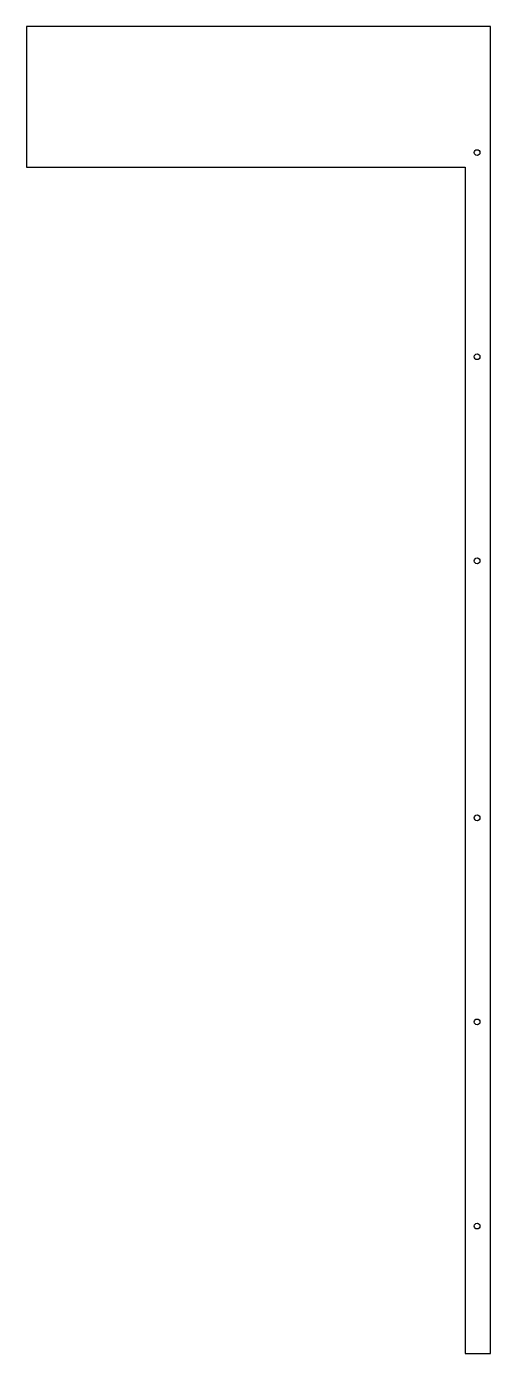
# Model space of a CAD drawing. Header units: millimetres. Extents: x 0 to 798, y 0 to 2284.
import ezdxf

# ---------------------------------------------------------------- set-up
doc = ezdxf.new("R2010")
doc.units = ezdxf.units.MM

msp = doc.modelspace()

# ---------------------------------------------------------------- linework, layer by layer
at = {"layer": 'CUT'}
for p, q in [((798, 2284), (0, 2284)), ((0, 2284), (0, 2042)), ((798, 0), (798, 2284)), ((0, 2042), (754.5, 2042)), ((754.5, 2042), (754.5, 0)), ((754.5, 0), (798, 0))]:
    msp.add_line(p, q, dxfattribs=at)
for centre in [(775, 2067), (775, 1715.63), (775, 1364.26), (775, 922), (775, 570.63), (775, 219.26)]:
    msp.add_circle(centre, 5, dxfattribs=at)

doc.saveas('drawing.dxf')
